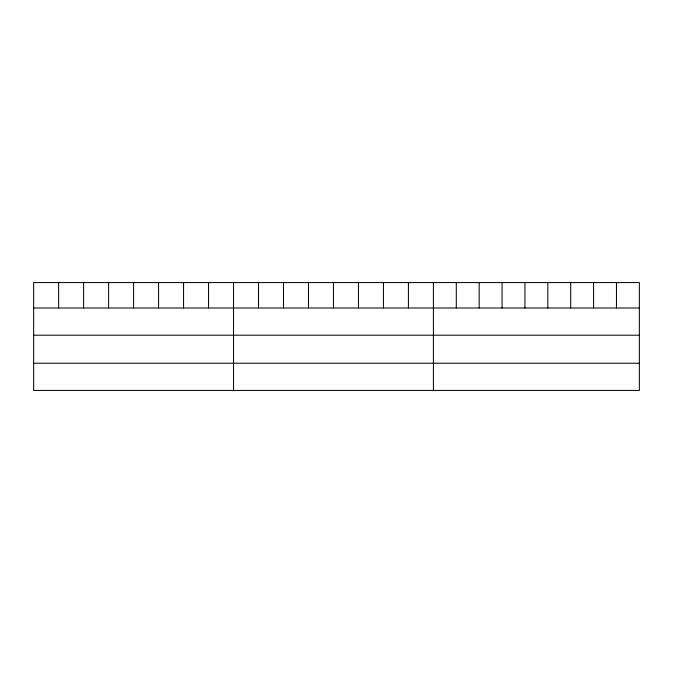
<?xml version="1.0" encoding="UTF-8"?>
<svg xmlns="http://www.w3.org/2000/svg" width="673" height="673" viewBox="0 0 673 673"><rect width="100%" height="100%" fill="white"/><g stroke="black" fill="none" stroke-linecap="round" stroke-linejoin="round"><path stroke-width="1.01" d="M639.35 335.196L639.35 282.576L33.65 282.576L33.65 390.424L639.35 390.424L639.35 335.196L33.65 335.196M33.65 307.998L639.35 307.998M33.65 363.227L639.35 363.227M616.468 282.576L616.468 307.998M593.586 282.576L593.586 307.998M570.704 282.576L570.704 307.998M547.822 282.576L547.822 307.998M524.94 282.576L524.94 307.998M502.058 282.576L502.058 307.998M479.176 282.576L479.176 307.998M456.294 282.576L456.294 307.998M433.412 282.576L433.412 390.424M408.427 282.576L408.427 307.998M383.442 282.576L383.442 307.998M358.457 282.576L358.457 307.998M333.471 282.576L333.471 307.998M308.486 282.576L308.486 307.998M283.501 282.576L283.501 307.998M258.516 282.576L258.516 307.998M233.531 282.576L233.531 390.424M208.546 282.576L208.546 307.998M183.561 282.576L183.561 307.998M158.576 282.576L158.576 307.998M133.591 282.576L133.591 307.998M108.605 282.576L108.605 307.998M83.62 282.576L83.62 307.998M58.635 282.576L58.635 307.998"/></g></svg>
